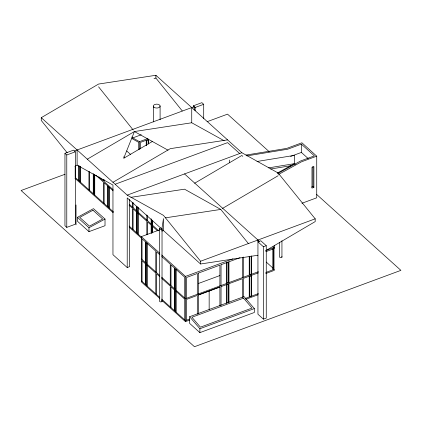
<?xml version="1.0" encoding="UTF-8"?>
<svg xmlns="http://www.w3.org/2000/svg" width="422" height="422" viewBox="0 0 422 422"><rect width="100%" height="100%" fill="white"/><g stroke="black" fill="none" stroke-linecap="round" stroke-linejoin="round"><path stroke-width="0.63" d="M194.647 183.232L241.838 155.486L242.803 156.356M222.489 208.426L278.098 175.731M257.942 255.252L200.577 263.993L163.472 230.56L163.472 218.596L161.969 228.355L161.969 231.119L163.472 230.56M265.881 250.584L315.197 221.592L315.197 218.828L278.098 172.973L241.838 152.727L155.887 75.274L98.574 84.052L41.261 117.68L41.261 120.439L67.219 152.827M74.947 166.358L77.11 165.086M87.322 159.173L134.423 131.543L191.736 122.765L224.172 140.748M152.347 141.481L123.693 158.292L134.423 131.543L168.03 150.179M112.959 182.283L170.272 148.66L227.585 139.882M277.354 173.062L294.429 163.657L294.429 155.37L256.977 161.489M277.644 173.627L300.633 160.961L314.395 155.871L301.382 144.145L287.619 149.235L246.933 155.882M278.557 174.444L301.545 161.784L316.732 156.166L316.732 197.802L301.952 203.267M77.426 217.341L93.468 208.653L105.02 219.06L105.02 225.707L88.984 231.641L77.426 221.228L77.426 217.341L88.984 227.748L88.984 231.641M88.984 227.748L105.02 219.06M154.035 78.719L155.887 78.038L155.887 75.274M64.951 153.318L73.491 150.158L75.316 151.804L75.316 224.214L66.776 227.374L64.951 225.728L64.951 153.318L66.776 154.964L66.776 227.374M193.339 107.141L193.339 105.827L201.885 102.667L203.705 104.308L203.705 118.793M74.404 150.981L194.252 106.65L194.252 109.91M66.776 154.964L75.316 151.804M193.339 105.827L195.164 107.468L203.705 104.308M131.933 136.928L132.724 137.915L141.243 134.766M132.724 137.915L139.455 141.655L147.948 138.516M148.565 139.392L140.595 142.341L140.595 148.839M64.983 174.275L21.1 190.512L194.463 346.726L400.9 270.36L316.669 194.458M207.139 121.689L227.537 114.146L269.162 151.656M115.333 184.166L227.585 142.641L239.828 153.677M41.261 117.68L127.212 195.128L241.838 152.727M290.61 156.409L301.382 152.426L308.255 158.619M159.627 228.418L160.766 227.996L161.969 228.355L162.027 229.135L162.027 301.545L160.887 301.967L159.69 301.609L159.627 300.828L159.627 228.418L159.69 229.199L160.887 229.557L162.027 229.135M159.753 298.465L141.317 281.854L141.317 236.626L159.774 229.8M311.547 187.11L312.971 186.582L313.884 187.405L311.985 188.107L311.985 167.307L313.884 166.606L313.884 187.405M77.11 149.984L77.11 165.166L112.959 185.047L112.959 254.693L127.212 267.537L129.586 266.657L129.586 199.506M200.577 263.993L200.577 261.234L315.197 218.828M266.261 245.699L260.791 240.767L257.942 241.817L263.418 246.749L266.261 245.699L266.261 318.104L263.418 319.159L257.942 314.226L257.942 240.007M161.695 254.988L185.469 276.41L232.918 258.855M198.435 273.081L219.92 265.137L219.883 285.947M221.022 264.726L240.055 257.689M265.765 250.584L274.311 247.419M265.765 251.702L274.311 248.542L274.311 245.293M198.435 283.484L219.883 275.55M281.943 240.73L281.943 257.188L280.804 257.61L279.601 257.251L279.538 242.645M258.354 271.721L185.469 298.681L161.594 277.17M198.472 294.973L219.92 287.039M221.022 286.633L242.508 278.684L242.471 297.547M258.354 272.823L243.61 278.277L243.61 297.125M265.765 272.485L274.311 269.326L274.311 270.37L265.765 273.535M189.62 316.722L244.069 296.582L254.345 308.593L254.345 312.486L199.896 332.626L189.62 323.368L189.62 316.722L199.896 328.738L199.896 332.626M189.583 319.064L185.469 320.583L161.594 299.077M245.298 298.454L258.354 293.622M161.695 300.216L185.469 321.633L189.779 320.04M245.862 299.293L258.185 294.735M199.896 328.738L254.345 308.593M246.021 155.059L286.707 148.412L301.894 142.794L316.732 156.166M268.598 167.877L294.429 163.657L295.384 164.517M270.581 169.022L290.631 165.746M130.878 197.332L184.525 189.183L220.785 209.428L248.405 243.563M165.424 217.842L220.785 209.428M127.212 195.128L163.472 215.373L200.577 261.234M184.525 173.927L259.366 241.294M266.235 262.046L272.886 268.039M273.013 268.877L273.746 269.537L273.746 248.753M126.727 150.981L130.567 154.441M160.571 227.949L127.212 197.892L127.212 267.537M98.827 176.823L103.406 180.954L103.406 179.651M113.138 189.721L104.134 181.608L104.134 179.661M129.464 204.427L158.735 230.802M95.826 175.225L103.406 182.056L103.406 202.855M113.138 190.828L104.134 182.715L104.134 203.515M129.148 205.25L132.35 208.136L132.35 228.935M157.506 230.802L147.552 221.835L147.552 234.184M141.317 236.626L159.753 253.242M113.544 211.992L75.19 177.43L75.19 166.379M129.148 226.05L141.613 237.28M74.952 178.263L113.128 212.662M129.274 227.215L141.512 238.24M159.838 254.788L156.52 251.797L156.52 272.596M161.737 256.497L170.266 264.183L170.266 284.982M141.317 258.902L159.838 275.587M159.838 276.69L156.52 273.704L156.52 294.503M161.737 278.399L170.266 286.084L170.266 306.884M141.317 280.804L159.838 297.494M155.887 78.038L182.257 110.939M98.574 86.816L133.188 129.997M131.928 138.02L132.724 139.023L138.727 142.356L138.727 149.483M123.72 156.815L124.485 157.87M281.88 256.407L281.943 257.188M161.969 300.765L162.027 301.545M312.971 166.432L312.971 186.582M301.382 144.145L301.382 152.426M273.947 248.215L273.947 268.993L272.807 269.415L272.807 248.637M273.377 249.075L273.377 269.204M273.176 246.543L273.176 247.841M263.418 246.749L263.418 319.159M251.533 256.08L251.533 274.242M251.533 275.387L251.533 296.144M251.153 255.932L251.153 274.015L249.613 274.585L249.613 256.502M249.233 256.281L249.233 275.091M249.233 276.236L249.233 296.993M243.647 257.009L243.61 277.17M242.508 257.431L242.471 277.592M229.499 160.049L229.499 162.739M228.946 261.84L228.946 282.598M228.946 283.742L228.946 302.558M228.566 302.337L228.566 284.254L227.025 284.824L227.025 302.906M226.646 262.69L226.646 283.447M226.646 284.597L226.646 303.407M221.059 264.715L221.022 285.525M221.059 286.617L221.022 305.481M219.92 305.892L219.883 286.965L198.435 294.899L198.472 313.826M209.159 290.932L209.159 309.78M198.472 273.071L198.435 293.886M197.296 294.303L197.332 273.493L186.571 277.47L186.571 298.27M197.296 314.258L197.332 295.395L186.571 299.377L186.571 320.177M195.164 107.468L195.164 110.759M191.736 107.578L191.736 122.686M185.469 276.41L185.469 321.633M184.736 298.022L184.736 277.222L170.994 264.842L170.994 285.641M184.736 319.929L184.736 299.129L170.994 286.744L170.994 307.543M176.069 269.458L176.069 290.215M176.069 291.359L176.069 312.116M174.597 268.128L174.597 288.885M174.597 290.035L174.597 310.792M160.096 106.001L160.096 119.774M155.792 271.942L155.792 251.143L142.05 238.757L142.05 259.556M155.792 293.844L155.792 273.045L142.05 260.664L142.05 281.463M153.344 106.186L153.344 121.921M152.632 220.764L152.632 225.306M152.632 226.45L152.632 232.939M152.384 220.194L152.384 224.715L151.403 223.829L151.403 219.308M152.384 232.411L152.384 226.598L151.403 225.712L151.403 233.461M151.16 218.791L151.16 223.976M151.16 225.126L151.16 232.907M148.518 139.45L148.518 143.992M148.138 143.833L148.138 139.962L146.603 140.526L146.603 145.695M147.552 215.531L147.552 220.732M147.125 243.373L147.125 264.13M147.125 265.28L147.125 286.037M146.824 214.872L146.824 220.073M146.824 234.827L146.824 221.181L133.083 208.795L133.083 229.594M146.223 140.299L146.223 145.49M145.653 242.049L145.653 262.806M145.653 263.95L145.653 284.708M139.455 141.655L139.455 149.457M138.158 207.724L138.158 212.266M138.158 213.411L138.158 234.168M137.915 207.155L137.915 211.675L136.928 210.789L136.928 206.268M136.686 206.395L136.686 210.937M136.686 212.087L136.686 232.844M133.083 202.491L133.083 207.693M132.35 202.481L132.35 207.033M109.214 187.331L109.214 208.088M107.742 186.002L107.742 206.759M94.739 174.286L94.739 195.043M94.496 174.439L94.496 194.458L93.51 193.571L93.51 174.196M93.267 173.611L93.267 193.719M89.664 171.622L89.664 190.47M88.936 171.617L88.936 189.816M80.264 166.437L80.264 182.003M80.022 166.563L80.022 181.418L79.035 180.532L79.035 165.677M78.793 165.762L78.793 180.679M76.023 204.965L76.023 224.847M92.977 210.23L79.742 217.404L89.469 226.166L102.71 218.997L92.977 210.23M228.566 262.347L227.025 262.917L227.025 282.94L228.566 282.371L228.566 262.347M251.153 275.898L249.613 276.468L249.613 296.487L251.153 295.917L251.153 275.898M243.547 298.159L191.941 317.244L200.424 327.161L252.024 308.071L243.547 298.159M108.966 187.479L107.985 186.593L107.985 206.611L108.966 207.497L108.966 187.479M137.915 213.558L136.928 212.672L136.928 232.691L137.915 233.582L137.915 213.558M146.882 243.52L145.896 242.634L145.896 262.658L146.882 263.544L146.882 243.52M175.826 269.605L174.84 268.719L174.84 288.738L175.826 289.624L175.826 269.605M146.882 265.427L145.896 264.541L145.896 284.56L146.882 285.446L146.882 265.427M175.826 291.507L174.84 290.621L174.84 310.639L175.826 311.531L175.826 291.507M153.872 107.146A3.381 1.952 0 0 0 159.722 106.993A3.381 1.952 0 0 0 156.562 104.144A3.381 1.952 0 0 0 153.872 107.146"/></g></svg>
